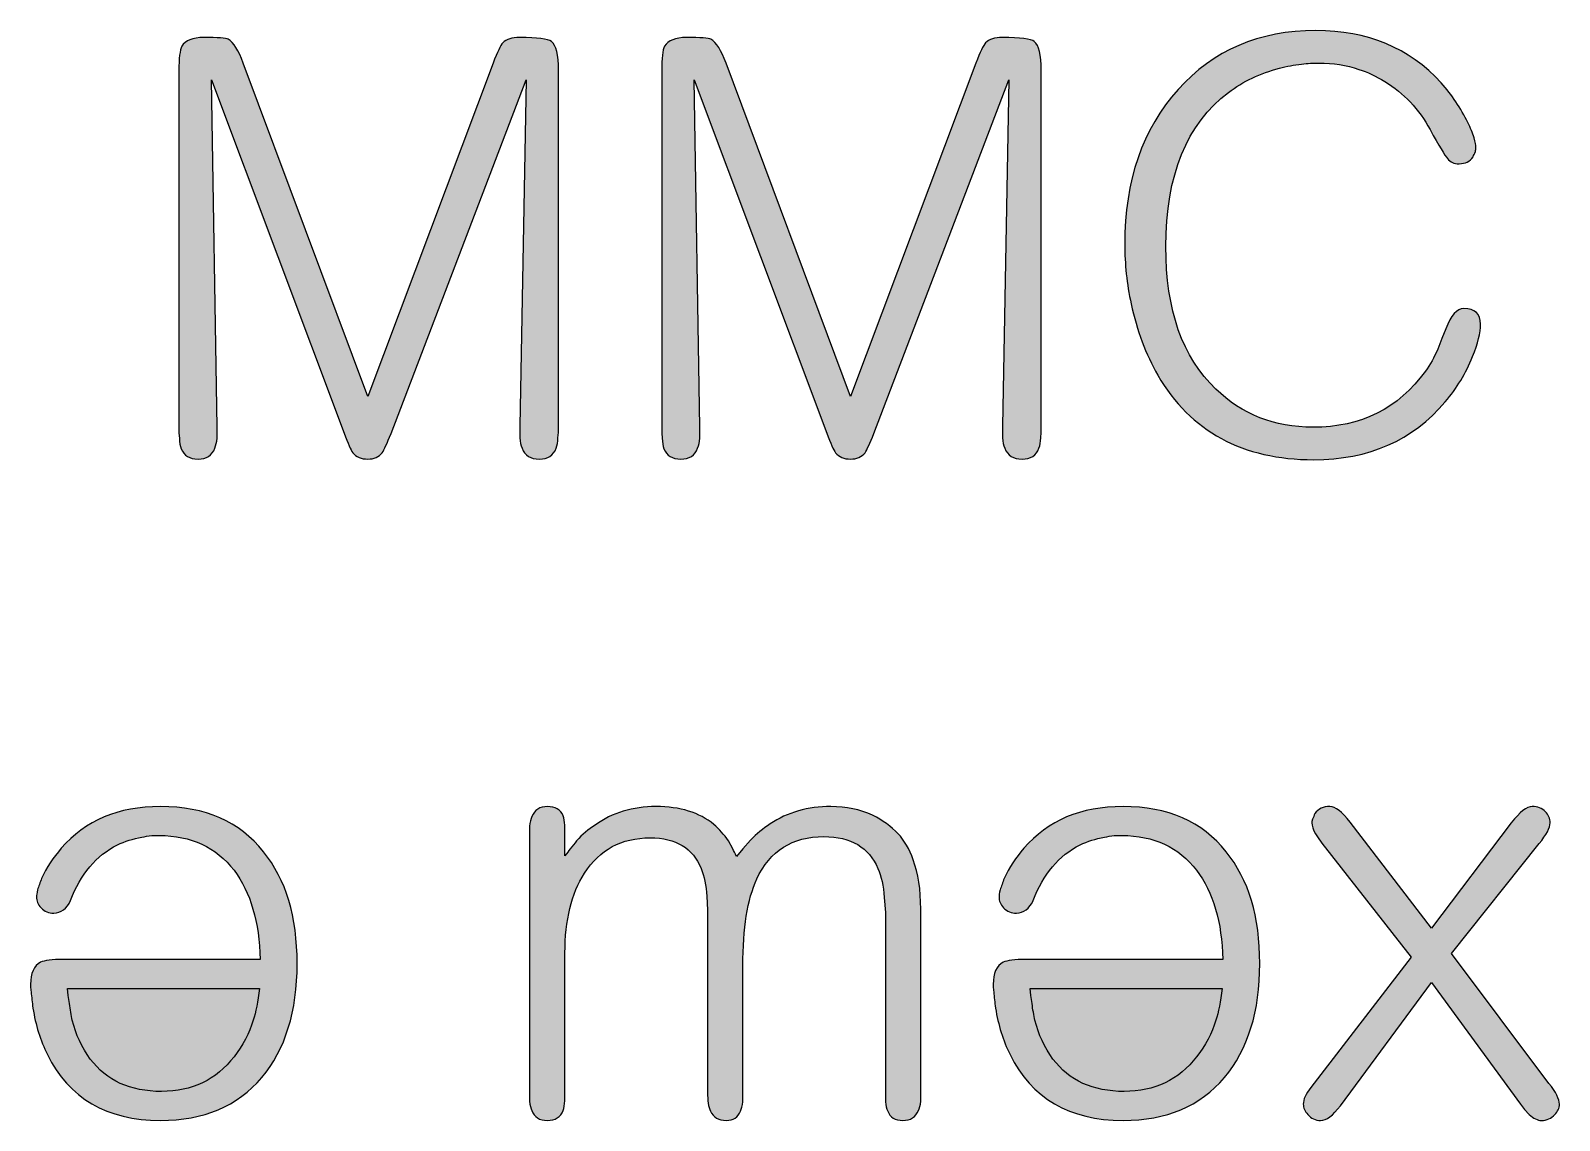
# Model space of a CAD drawing. Header units: centimetres. Extents: x -18.6 to 18.8, y -13 to 11.8.
# Drawn here: x -8.989 to -8.072, y -11.728 to -11.075 of the extents above; entities that cross this region are included whole.
import ezdxf

# ---------------------------------------------------------------- set-up
doc = ezdxf.new("R2010")
doc.units = ezdxf.units.CM
doc.header["$MEASUREMENT"] = 0
doc.layers.add('Layer 1', color=7, linetype='Continuous')

msp = doc.modelspace()

# ---------------------------------------------------------------- hatches: boundary and pattern name
at = {"layer": 'Layer 1', "true_color": 0x373435}
h = msp.add_hatch(color=250, dxfattribs=at)
edge = h.paths.add_edge_path()
edge.add_spline(control_points=[(-8.33276, -11.20274), (-8.33276, -11.16454), (-8.32211, -11.13363), (-8.30079, -11.11001), (-8.27971, -11.0864), (-8.25214, -11.07459), (-8.21808, -11.07459), (-8.18726, -11.07459), (-8.16224, -11.08501), (-8.14301, -11.10585), (-8.13653, -11.11325), (-8.13119, -11.12125), (-8.12702, -11.12981), (-8.1254, -11.13306), (-8.12413, -11.13606), (-8.1232, -11.13883), (-8.1225, -11.14138), (-8.12216, -11.14335), (-8.12216, -11.14474), (-8.12216, -11.14544), (-8.12228, -11.14625), (-8.1225, -11.14717), (-8.12297, -11.14833), (-8.12344, -11.14938), (-8.12389, -11.1503), (-8.12575, -11.15308), (-8.12853, -11.15446), (-8.13224, -11.15446), (-8.13525, -11.15446), (-8.13756, -11.15343), (-8.13919, -11.15135), (-8.1408, -11.14949), (-8.14428, -11.1437), (-8.14962, -11.13398), (-8.15633, -11.1217), (-8.16537, -11.1121), (-8.17672, -11.10515), (-8.18205, -11.10191), (-8.18726, -11.09948), (-8.19236, -11.09786), (-8.19978, -11.09531), (-8.20777, -11.09404), (-8.21634, -11.09404), (-8.21959, -11.09404), (-8.22306, -11.09427), (-8.22677, -11.09473), (-8.23117, -11.0952), (-8.23557, -11.09601), (-8.23997, -11.09717), (-8.25156, -11.10017), (-8.26174, -11.10504), (-8.27056, -11.11175), (-8.29558, -11.13051), (-8.30809, -11.1613), (-8.30809, -11.20413), (-8.30809, -11.24211), (-8.29813, -11.27058), (-8.27821, -11.28956), (-8.26245, -11.30485), (-8.24299, -11.31248), (-8.21982, -11.31248), (-8.19109, -11.31248), (-8.16861, -11.30126), (-8.15239, -11.2788), (-8.14962, -11.2751), (-8.14718, -11.27069), (-8.14509, -11.2656), (-8.14509, -11.2656), (-8.14266, -11.25935), (-8.14266, -11.25935), (-8.14266, -11.25935), (-8.14022, -11.25345), (-8.14022, -11.25345), (-8.13722, -11.24534), (-8.13363, -11.24129), (-8.12945, -11.24129), (-8.12274, -11.24129), (-8.11939, -11.24442), (-8.11939, -11.25067), (-8.11939, -11.25576), (-8.121, -11.26224), (-8.12424, -11.27011), (-8.12818, -11.28008), (-8.13363, -11.2891), (-8.14058, -11.29721), (-8.16004, -11.32036), (-8.18633, -11.33194), (-8.21948, -11.33194), (-8.2621, -11.33194), (-8.29327, -11.31503), (-8.31296, -11.28123), (-8.32014, -11.26873), (-8.32547, -11.25448), (-8.32894, -11.23851), (-8.33149, -11.22648), (-8.33276, -11.21455), (-8.33276, -11.20274)], knot_values=[0, 0, 0, 0, 0.03125, 0.03125, 0.03125, 0.0625, 0.0625, 0.0625, 0.09375, 0.09375, 0.09375, 0.125, 0.125, 0.125, 0.15625, 0.15625, 0.15625, 0.1875, 0.1875, 0.1875, 0.21875, 0.21875, 0.21875, 0.25, 0.25, 0.25, 0.28125, 0.28125, 0.28125, 0.3125, 0.3125, 0.3125, 0.34375, 0.34375, 0.34375, 0.375, 0.375, 0.375, 0.40625, 0.40625, 0.40625, 0.4375, 0.4375, 0.4375, 0.46875, 0.46875, 0.46875, 0.5, 0.5, 0.5, 0.53125, 0.53125, 0.53125, 0.5625, 0.5625, 0.5625, 0.59375, 0.59375, 0.59375, 0.625, 0.625, 0.625, 0.65625, 0.65625, 0.65625, 0.6875, 0.6875, 0.6875, 0.71875, 0.71875, 0.71875, 0.75, 0.75, 0.75, 0.78125, 0.78125, 0.78125, 0.8125, 0.8125, 0.8125, 0.84375, 0.84375, 0.84375, 0.875, 0.875, 0.875, 0.90625, 0.90625, 0.90625, 0.9375, 0.9375, 0.9375, 0.96875, 0.96875, 0.96875, 1, 1, 1, 1], degree=3, periodic=1)
h = msp.add_hatch(color=250, dxfattribs=at)
edge = h.paths.add_edge_path()
edge.add_spline(control_points=[(-8.71158, -11.09404), (-8.70903, -11.08756), (-8.70706, -11.08351), (-8.70568, -11.08188), (-8.7036, -11.0798), (-8.70024, -11.07875), (-8.6956, -11.07875), (-8.68493, -11.07875), (-8.67857, -11.07957), (-8.67648, -11.08119), (-8.6737, -11.08327), (-8.67232, -11.08906), (-8.67232, -11.09856), (-8.67232, -11.09856), (-8.67232, -11.31561), (-8.67232, -11.31561), (-8.67232, -11.31561), (-8.67267, -11.31874), (-8.67267, -11.31874), (-8.67267, -11.32129), (-8.67301, -11.32337), (-8.6737, -11.32499), (-8.67533, -11.32939), (-8.67869, -11.33158), (-8.68378, -11.33158), (-8.68912, -11.33158), (-8.69259, -11.32939), (-8.6942, -11.32499), (-8.69491, -11.32337), (-8.69536, -11.32129), (-8.6956, -11.31874), (-8.6956, -11.31874), (-8.6956, -11.31179), (-8.6956, -11.31179), (-8.6956, -11.31179), (-8.69178, -11.10411), (-8.69178, -11.10411), (-8.69178, -11.10411), (-8.77276, -11.31631), (-8.77276, -11.31631), (-8.77507, -11.3221), (-8.77681, -11.32592), (-8.77797, -11.32777), (-8.78005, -11.33032), (-8.78294, -11.33158), (-8.78665, -11.33158), (-8.79059, -11.33158), (-8.79361, -11.33032), (-8.79569, -11.32777), (-8.79685, -11.32615), (-8.79858, -11.32221), (-8.8009, -11.31596), (-8.8009, -11.31596), (-8.88049, -11.10411), (-8.88049, -11.10411), (-8.88049, -11.10411), (-8.87701, -11.31248), (-8.87701, -11.31248), (-8.87701, -11.31248), (-8.87701, -11.31908), (-8.87701, -11.31908), (-8.87725, -11.3214), (-8.87771, -11.32337), (-8.8784, -11.32499), (-8.88003, -11.32939), (-8.88338, -11.33158), (-8.88848, -11.33158), (-8.89358, -11.33158), (-8.89694, -11.3295), (-8.89856, -11.32534), (-8.89925, -11.32371), (-8.8996, -11.32163), (-8.8996, -11.31908), (-8.8996, -11.31908), (-8.89994, -11.31596), (-8.89994, -11.31596), (-8.89994, -11.31596), (-8.89994, -11.09856), (-8.89994, -11.09856), (-8.89994, -11.09114), (-8.89937, -11.08628), (-8.89821, -11.08396), (-8.89613, -11.08049), (-8.89173, -11.07875), (-8.88501, -11.07875), (-8.87667, -11.07875), (-8.87179, -11.0791), (-8.87041, -11.0798), (-8.86716, -11.08165), (-8.86416, -11.0864), (-8.86137, -11.09404), (-8.86137, -11.09404), (-8.78665, -11.29408), (-8.78665, -11.29408), (-8.78665, -11.29408), (-8.71158, -11.09404), (-8.71158, -11.09404)], knot_values=[0, 0, 0, 0, 0.03125, 0.03125, 0.03125, 0.0625, 0.0625, 0.0625, 0.09375, 0.09375, 0.09375, 0.125, 0.125, 0.125, 0.15625, 0.15625, 0.15625, 0.1875, 0.1875, 0.1875, 0.21875, 0.21875, 0.21875, 0.25, 0.25, 0.25, 0.28125, 0.28125, 0.28125, 0.3125, 0.3125, 0.3125, 0.34375, 0.34375, 0.34375, 0.375, 0.375, 0.375, 0.40625, 0.40625, 0.40625, 0.4375, 0.4375, 0.4375, 0.46875, 0.46875, 0.46875, 0.5, 0.5, 0.5, 0.53125, 0.53125, 0.53125, 0.5625, 0.5625, 0.5625, 0.59375, 0.59375, 0.59375, 0.625, 0.625, 0.625, 0.65625, 0.65625, 0.65625, 0.6875, 0.6875, 0.6875, 0.71875, 0.71875, 0.71875, 0.75, 0.75, 0.75, 0.78125, 0.78125, 0.78125, 0.8125, 0.8125, 0.8125, 0.84375, 0.84375, 0.84375, 0.875, 0.875, 0.875, 0.90625, 0.90625, 0.90625, 0.9375, 0.9375, 0.9375, 0.96875, 0.96875, 0.96875, 1, 1, 1, 1], degree=3, periodic=1)
h = msp.add_hatch(color=250, dxfattribs=at)
edge = h.paths.add_edge_path()
edge.add_spline(control_points=[(-8.42208, -11.09404), (-8.41953, -11.08756), (-8.41756, -11.08351), (-8.41618, -11.08188), (-8.4141, -11.0798), (-8.41074, -11.07875), (-8.40609, -11.07875), (-8.39544, -11.07875), (-8.38906, -11.07957), (-8.38698, -11.08119), (-8.3842, -11.08327), (-8.38282, -11.08906), (-8.38282, -11.09856), (-8.38282, -11.09856), (-8.38282, -11.31561), (-8.38282, -11.31561), (-8.38282, -11.31561), (-8.38316, -11.31874), (-8.38316, -11.31874), (-8.38316, -11.32129), (-8.38351, -11.32337), (-8.3842, -11.32499), (-8.38582, -11.32939), (-8.38919, -11.33158), (-8.39428, -11.33158), (-8.39962, -11.33158), (-8.40309, -11.32939), (-8.4047, -11.32499), (-8.4054, -11.32337), (-8.40586, -11.32129), (-8.40609, -11.31874), (-8.40609, -11.31874), (-8.40609, -11.31179), (-8.40609, -11.31179), (-8.40609, -11.31179), (-8.40228, -11.10411), (-8.40228, -11.10411), (-8.40228, -11.10411), (-8.48326, -11.31631), (-8.48326, -11.31631), (-8.48557, -11.3221), (-8.48731, -11.32592), (-8.48847, -11.32777), (-8.49055, -11.33032), (-8.49344, -11.33158), (-8.49716, -11.33158), (-8.50109, -11.33158), (-8.5041, -11.33032), (-8.50619, -11.32777), (-8.50734, -11.32615), (-8.50908, -11.32221), (-8.51141, -11.31596), (-8.51141, -11.31596), (-8.59098, -11.10411), (-8.59098, -11.10411), (-8.59098, -11.10411), (-8.58751, -11.31248), (-8.58751, -11.31248), (-8.58751, -11.31248), (-8.58751, -11.31908), (-8.58751, -11.31908), (-8.58775, -11.3214), (-8.58821, -11.32337), (-8.5889, -11.32499), (-8.59053, -11.32939), (-8.59388, -11.33158), (-8.59899, -11.33158), (-8.60408, -11.33158), (-8.60744, -11.3295), (-8.60906, -11.32534), (-8.60975, -11.32371), (-8.6101, -11.32163), (-8.6101, -11.31908), (-8.6101, -11.31908), (-8.61044, -11.31596), (-8.61044, -11.31596), (-8.61044, -11.31596), (-8.61044, -11.09856), (-8.61044, -11.09856), (-8.61044, -11.09114), (-8.60986, -11.08628), (-8.60871, -11.08396), (-8.60662, -11.08049), (-8.60223, -11.07875), (-8.5955, -11.07875), (-8.58717, -11.07875), (-8.58229, -11.0791), (-8.58091, -11.0798), (-8.57766, -11.08165), (-8.57465, -11.0864), (-8.57187, -11.09404), (-8.57187, -11.09404), (-8.49716, -11.29408), (-8.49716, -11.29408), (-8.49716, -11.29408), (-8.42208, -11.09404), (-8.42208, -11.09404)], knot_values=[0, 0, 0, 0, 0.03125, 0.03125, 0.03125, 0.0625, 0.0625, 0.0625, 0.09375, 0.09375, 0.09375, 0.125, 0.125, 0.125, 0.15625, 0.15625, 0.15625, 0.1875, 0.1875, 0.1875, 0.21875, 0.21875, 0.21875, 0.25, 0.25, 0.25, 0.28125, 0.28125, 0.28125, 0.3125, 0.3125, 0.3125, 0.34375, 0.34375, 0.34375, 0.375, 0.375, 0.375, 0.40625, 0.40625, 0.40625, 0.4375, 0.4375, 0.4375, 0.46875, 0.46875, 0.46875, 0.5, 0.5, 0.5, 0.53125, 0.53125, 0.53125, 0.5625, 0.5625, 0.5625, 0.59375, 0.59375, 0.59375, 0.625, 0.625, 0.625, 0.65625, 0.65625, 0.65625, 0.6875, 0.6875, 0.6875, 0.71875, 0.71875, 0.71875, 0.75, 0.75, 0.75, 0.78125, 0.78125, 0.78125, 0.8125, 0.8125, 0.8125, 0.84375, 0.84375, 0.84375, 0.875, 0.875, 0.875, 0.90625, 0.90625, 0.90625, 0.9375, 0.9375, 0.9375, 0.96875, 0.96875, 0.96875, 1, 1, 1, 1], degree=3, periodic=1)
h = msp.add_hatch(color=250, dxfattribs=at)
edge = h.paths.add_edge_path()
edge.add_spline(control_points=[(-8.85127, -11.63165), (-8.85174, -11.60919), (-8.85695, -11.59136), (-8.86691, -11.57817), (-8.87757, -11.56428), (-8.89252, -11.55733), (-8.91174, -11.55733), (-8.91174, -11.55733), (-8.91626, -11.55733), (-8.91626, -11.55733), (-8.91835, -11.55756), (-8.92032, -11.55791), (-8.92217, -11.55838), (-8.9275, -11.5593), (-8.93236, -11.5608), (-8.93677, -11.56289), (-8.94951, -11.56936), (-8.95889, -11.58049), (-8.96492, -11.59623), (-8.96723, -11.60132), (-8.9706, -11.60386), (-8.97499, -11.60386), (-8.97801, -11.60386), (-8.98056, -11.60283), (-8.98264, -11.60075), (-8.9845, -11.59866), (-8.98542, -11.59646), (-8.98542, -11.59414), (-8.98542, -11.59322), (-8.98519, -11.59183), (-8.98473, -11.58998), (-8.98403, -11.58789), (-8.98322, -11.58557), (-8.98229, -11.58303), (-8.97929, -11.57654), (-8.97534, -11.57052), (-8.97047, -11.56497), (-8.95611, -11.5483), (-8.93631, -11.53996), (-8.91105, -11.53996), (-8.88417, -11.53996), (-8.86356, -11.54899), (-8.84919, -11.56706), (-8.83575, -11.58372), (-8.82903, -11.60607), (-8.82903, -11.63409), (-8.82903, -11.6628), (-8.8361, -11.68559), (-8.85023, -11.7025), (-8.86483, -11.71964), (-8.8851, -11.7282), (-8.91105, -11.7282), (-8.94326, -11.7282), (-8.96584, -11.715), (-8.97882, -11.68861), (-8.983, -11.68027), (-8.98589, -11.67101), (-8.9875, -11.66082), (-8.98797, -11.65735), (-8.98832, -11.65411), (-8.98855, -11.6511), (-8.98877, -11.64994), (-8.9889, -11.6489), (-8.9889, -11.64798), (-8.9889, -11.64798), (-8.9889, -11.64659), (-8.9889, -11.64659), (-8.9889, -11.63987), (-8.98693, -11.63548), (-8.983, -11.63338), (-8.98068, -11.63223), (-8.97604, -11.63165), (-8.96909, -11.63165), (-8.96909, -11.63165), (-8.85127, -11.63165), (-8.85127, -11.63165)], knot_values=[0, 0, 0, 0, 0.04, 0.04, 0.04, 0.08, 0.08, 0.08, 0.12, 0.12, 0.12, 0.16, 0.16, 0.16, 0.2, 0.2, 0.2, 0.24, 0.24, 0.24, 0.28, 0.28, 0.28, 0.32, 0.32, 0.32, 0.36, 0.36, 0.36, 0.4, 0.4, 0.4, 0.44, 0.44, 0.44, 0.48, 0.48, 0.48, 0.52, 0.52, 0.52, 0.56, 0.56, 0.56, 0.6, 0.6, 0.6, 0.64, 0.64, 0.64, 0.68, 0.68, 0.68, 0.72, 0.72, 0.72, 0.76, 0.76, 0.76, 0.8, 0.8, 0.8, 0.84, 0.84, 0.84, 0.88, 0.88, 0.88, 0.92, 0.92, 0.92, 0.96, 0.96, 0.96, 1, 1, 1, 1], degree=3, periodic=1)
h = msp.add_hatch(color=250, dxfattribs=at)
edge = h.paths.add_edge_path()
edge.add_spline(control_points=[(-8.45508, -11.71674), (-8.45532, -11.71906), (-8.45577, -11.7209), (-8.45647, -11.7223), (-8.45809, -11.72624), (-8.46122, -11.7282), (-8.46585, -11.7282), (-8.47049, -11.7282), (-8.4735, -11.72635), (-8.47489, -11.72264), (-8.47558, -11.72103), (-8.47605, -11.71917), (-8.47628, -11.71709), (-8.47628, -11.71709), (-8.47628, -11.60352), (-8.47628, -11.60352), (-8.47628, -11.60352), (-8.47697, -11.59449), (-8.47697, -11.59449), (-8.47744, -11.58754), (-8.47871, -11.58175), (-8.48079, -11.57712), (-8.48613, -11.56439), (-8.4969, -11.55802), (-8.51312, -11.55802), (-8.53211, -11.55802), (-8.54556, -11.56648), (-8.55343, -11.58338), (-8.559, -11.59565), (-8.56177, -11.61301), (-8.56177, -11.63548), (-8.56177, -11.63548), (-8.56177, -11.71709), (-8.56177, -11.71709), (-8.562, -11.7194), (-8.56247, -11.72125), (-8.56316, -11.72264), (-8.56455, -11.72635), (-8.56744, -11.7282), (-8.57185, -11.7282), (-8.57625, -11.7282), (-8.57938, -11.72635), (-8.58124, -11.72264), (-8.58239, -11.72009), (-8.58297, -11.71627), (-8.58297, -11.71119), (-8.58297, -11.71119), (-8.58297, -11.60214), (-8.58297, -11.60214), (-8.58297, -11.60214), (-8.58332, -11.5938), (-8.58332, -11.5938), (-8.58378, -11.58731), (-8.58494, -11.58175), (-8.5868, -11.57712), (-8.59167, -11.56486), (-8.60186, -11.55872), (-8.61738, -11.55872), (-8.63452, -11.55872), (-8.64761, -11.56578), (-8.65666, -11.57991), (-8.66453, -11.59217), (-8.66846, -11.60815), (-8.66846, -11.62783), (-8.66846, -11.62783), (-8.66846, -11.7164), (-8.66846, -11.7164), (-8.66869, -11.71871), (-8.66904, -11.72067), (-8.66951, -11.7223), (-8.67113, -11.72624), (-8.67426, -11.7282), (-8.67889, -11.7282), (-8.68375, -11.7282), (-8.68689, -11.72624), (-8.68828, -11.7223), (-8.68897, -11.7209), (-8.68944, -11.71906), (-8.68967, -11.71674), (-8.68967, -11.71674), (-8.68967, -11.55178), (-8.68967, -11.55178), (-8.68944, -11.54946), (-8.68897, -11.54749), (-8.68828, -11.54587), (-8.68666, -11.54193), (-8.68352, -11.53996), (-8.67889, -11.53996), (-8.67426, -11.53996), (-8.67113, -11.54181), (-8.66951, -11.54552), (-8.66904, -11.54714), (-8.66869, -11.54899), (-8.66846, -11.55107), (-8.66846, -11.55107), (-8.66846, -11.56949), (-8.66846, -11.56949), (-8.6673, -11.56786), (-8.66627, -11.56648), (-8.66533, -11.56532), (-8.66395, -11.5637), (-8.66267, -11.56207), (-8.66151, -11.56046), (-8.65804, -11.55675), (-8.65433, -11.55362), (-8.65039, -11.55107), (-8.63996, -11.54367), (-8.62781, -11.53996), (-8.61391, -11.53996), (-8.59931, -11.53996), (-8.58772, -11.54355), (-8.57914, -11.55073), (-8.5759, -11.55351), (-8.57301, -11.55675), (-8.57046, -11.56046), (-8.57046, -11.56046), (-8.56768, -11.56532), (-8.56768, -11.56532), (-8.56721, -11.56648), (-8.56652, -11.56798), (-8.5656, -11.56983), (-8.5656, -11.56983), (-8.56177, -11.56532), (-8.56177, -11.56532), (-8.56177, -11.56532), (-8.55726, -11.56011), (-8.55726, -11.56011), (-8.55354, -11.55641), (-8.54961, -11.55317), (-8.54544, -11.55038), (-8.53501, -11.54344), (-8.52284, -11.53996), (-8.50894, -11.53996), (-8.49991, -11.53996), (-8.49156, -11.5417), (-8.48393, -11.54517), (-8.47789, -11.54818), (-8.47281, -11.55189), (-8.46863, -11.55628), (-8.46493, -11.56022), (-8.46191, -11.56543), (-8.45959, -11.57191), (-8.45659, -11.58002), (-8.45508, -11.58986), (-8.45508, -11.60144), (-8.45508, -11.60144), (-8.45508, -11.71674), (-8.45508, -11.71674)], knot_values=[0, 0, 0, 0, 0.020408, 0.020408, 0.020408, 0.040816, 0.040816, 0.040816, 0.061224, 0.061224, 0.061224, 0.081633, 0.081633, 0.081633, 0.102041, 0.102041, 0.102041, 0.122449, 0.122449, 0.122449, 0.142857, 0.142857, 0.142857, 0.163265, 0.163265, 0.163265, 0.183673, 0.183673, 0.183673, 0.204082, 0.204082, 0.204082, 0.22449, 0.22449, 0.22449, 0.244898, 0.244898, 0.244898, 0.265306, 0.265306, 0.265306, 0.285714, 0.285714, 0.285714, 0.306122, 0.306122, 0.306122, 0.326531, 0.326531, 0.326531, 0.346939, 0.346939, 0.346939, 0.367347, 0.367347, 0.367347, 0.387755, 0.387755, 0.387755, 0.408163, 0.408163, 0.408163, 0.428571, 0.428571, 0.428571, 0.44898, 0.44898, 0.44898, 0.469388, 0.469388, 0.469388, 0.489796, 0.489796, 0.489796, 0.510204, 0.510204, 0.510204, 0.530612, 0.530612, 0.530612, 0.55102, 0.55102, 0.55102, 0.571429, 0.571429, 0.571429, 0.591837, 0.591837, 0.591837, 0.612245, 0.612245, 0.612245, 0.632653, 0.632653, 0.632653, 0.653061, 0.653061, 0.653061, 0.673469, 0.673469, 0.673469, 0.693878, 0.693878, 0.693878, 0.714286, 0.714286, 0.714286, 0.734694, 0.734694, 0.734694, 0.755102, 0.755102, 0.755102, 0.77551, 0.77551, 0.77551, 0.795918, 0.795918, 0.795918, 0.816327, 0.816327, 0.816327, 0.836735, 0.836735, 0.836735, 0.857143, 0.857143, 0.857143, 0.877551, 0.877551, 0.877551, 0.897959, 0.897959, 0.897959, 0.918367, 0.918367, 0.918367, 0.938776, 0.938776, 0.938776, 0.959184, 0.959184, 0.959184, 0.979592, 0.979592, 0.979592, 1, 1, 1, 1], degree=3, periodic=1)
h = msp.add_hatch(color=250, dxfattribs=at)
edge = h.paths.add_edge_path()
edge.add_spline(control_points=[(-8.274, -11.63165), (-8.27447, -11.60919), (-8.27969, -11.59136), (-8.28964, -11.57817), (-8.30031, -11.56428), (-8.31525, -11.55733), (-8.33448, -11.55733), (-8.33448, -11.55733), (-8.33901, -11.55733), (-8.33901, -11.55733), (-8.34109, -11.55756), (-8.34305, -11.55791), (-8.34491, -11.55838), (-8.35023, -11.5593), (-8.3551, -11.5608), (-8.3595, -11.56289), (-8.37225, -11.56936), (-8.38163, -11.58049), (-8.38765, -11.59623), (-8.38997, -11.60132), (-8.39333, -11.60386), (-8.39774, -11.60386), (-8.40074, -11.60386), (-8.40329, -11.60283), (-8.40537, -11.60075), (-8.40723, -11.59866), (-8.40816, -11.59646), (-8.40816, -11.59414), (-8.40816, -11.59322), (-8.40792, -11.59183), (-8.40747, -11.58998), (-8.40676, -11.58789), (-8.40595, -11.58557), (-8.40503, -11.58303), (-8.40202, -11.57654), (-8.39808, -11.57052), (-8.39321, -11.56497), (-8.37885, -11.5483), (-8.35904, -11.53996), (-8.33379, -11.53996), (-8.30692, -11.53996), (-8.28629, -11.54899), (-8.27192, -11.56706), (-8.25848, -11.58372), (-8.25177, -11.60607), (-8.25177, -11.63409), (-8.25177, -11.6628), (-8.25883, -11.68559), (-8.27297, -11.7025), (-8.28756, -11.71964), (-8.30784, -11.7282), (-8.33379, -11.7282), (-8.366, -11.7282), (-8.38858, -11.715), (-8.40156, -11.68861), (-8.40573, -11.68027), (-8.40863, -11.67101), (-8.41025, -11.66082), (-8.41072, -11.65735), (-8.41106, -11.65411), (-8.41129, -11.6511), (-8.41152, -11.64994), (-8.41164, -11.6489), (-8.41164, -11.64798), (-8.41164, -11.64798), (-8.41164, -11.64659), (-8.41164, -11.64659), (-8.41164, -11.63987), (-8.40967, -11.63548), (-8.40573, -11.63338), (-8.40341, -11.63223), (-8.39878, -11.63165), (-8.39183, -11.63165), (-8.39183, -11.63165), (-8.274, -11.63165), (-8.274, -11.63165)], knot_values=[0, 0, 0, 0, 0.04, 0.04, 0.04, 0.08, 0.08, 0.08, 0.12, 0.12, 0.12, 0.16, 0.16, 0.16, 0.2, 0.2, 0.2, 0.24, 0.24, 0.24, 0.28, 0.28, 0.28, 0.32, 0.32, 0.32, 0.36, 0.36, 0.36, 0.4, 0.4, 0.4, 0.44, 0.44, 0.44, 0.48, 0.48, 0.48, 0.52, 0.52, 0.52, 0.56, 0.56, 0.56, 0.6, 0.6, 0.6, 0.64, 0.64, 0.64, 0.68, 0.68, 0.68, 0.72, 0.72, 0.72, 0.76, 0.76, 0.76, 0.8, 0.8, 0.8, 0.84, 0.84, 0.84, 0.88, 0.88, 0.88, 0.92, 0.92, 0.92, 0.96, 0.96, 0.96, 1, 1, 1, 1], degree=3, periodic=1)
h = msp.add_hatch(color=250, dxfattribs=at)
edge = h.paths.add_edge_path()
edge.add_spline(control_points=[(-8.21458, -11.56185), (-8.21458, -11.56185), (-8.21527, -11.5608), (-8.21527, -11.5608), (-8.21527, -11.5608), (-8.21632, -11.55941), (-8.21632, -11.55941), (-8.21632, -11.55941), (-8.2184, -11.55628), (-8.2184, -11.55628), (-8.2198, -11.55375), (-8.22049, -11.55154), (-8.22049, -11.54969), (-8.22049, -11.54969), (-8.22049, -11.54899), (-8.22049, -11.54899), (-8.22049, -11.54899), (-8.22015, -11.5476), (-8.22015, -11.5476), (-8.21968, -11.54644), (-8.21921, -11.54529), (-8.21875, -11.54413), (-8.21666, -11.54136), (-8.21366, -11.53996), (-8.20972, -11.53996), (-8.20648, -11.53996), (-8.20242, -11.54309), (-8.19755, -11.54934), (-8.19755, -11.54934), (-8.1489, -11.6129), (-8.1489, -11.6129), (-8.1489, -11.6129), (-8.10093, -11.54969), (-8.10093, -11.54969), (-8.09585, -11.5432), (-8.09167, -11.53996), (-8.08843, -11.53996), (-8.08518, -11.53996), (-8.08252, -11.54101), (-8.08043, -11.54309), (-8.07858, -11.54494), (-8.07766, -11.54714), (-8.07766, -11.54969), (-8.07766, -11.5527), (-8.07985, -11.55686), (-8.08426, -11.5622), (-8.08426, -11.5622), (-8.13674, -11.62818), (-8.13674, -11.62818), (-8.13674, -11.62818), (-8.07835, -11.70598), (-8.07835, -11.70598), (-8.07418, -11.7113), (-8.07209, -11.71546), (-8.07209, -11.71848), (-8.07209, -11.72079), (-8.07302, -11.72287), (-8.07487, -11.72472), (-8.07697, -11.72704), (-8.07963, -11.7282), (-8.08287, -11.7282), (-8.08518, -11.7282), (-8.08761, -11.72704), (-8.09017, -11.72472), (-8.09017, -11.72472), (-8.09295, -11.72161), (-8.09295, -11.72161), (-8.09295, -11.72161), (-8.09538, -11.71848), (-8.09538, -11.71848), (-8.09538, -11.71848), (-8.1489, -11.64554), (-8.1489, -11.64554), (-8.1489, -11.64554), (-8.20346, -11.71951), (-8.20346, -11.71951), (-8.20787, -11.7253), (-8.2118, -11.7282), (-8.21527, -11.7282), (-8.21851, -11.7282), (-8.22107, -11.72704), (-8.22293, -11.72472), (-8.22478, -11.72264), (-8.2257, -11.72056), (-8.2257, -11.71848), (-8.2257, -11.71569), (-8.2242, -11.71234), (-8.22119, -11.7084), (-8.22119, -11.7084), (-8.16106, -11.63027), (-8.16106, -11.63027), (-8.16106, -11.63027), (-8.21458, -11.56185), (-8.21458, -11.56185)], knot_values=[0, 0, 0, 0, 0.032258, 0.032258, 0.032258, 0.064516, 0.064516, 0.064516, 0.096774, 0.096774, 0.096774, 0.129032, 0.129032, 0.129032, 0.16129, 0.16129, 0.16129, 0.193548, 0.193548, 0.193548, 0.225806, 0.225806, 0.225806, 0.258065, 0.258065, 0.258065, 0.290323, 0.290323, 0.290323, 0.322581, 0.322581, 0.322581, 0.354839, 0.354839, 0.354839, 0.387097, 0.387097, 0.387097, 0.419355, 0.419355, 0.419355, 0.451613, 0.451613, 0.451613, 0.483871, 0.483871, 0.483871, 0.516129, 0.516129, 0.516129, 0.548387, 0.548387, 0.548387, 0.580645, 0.580645, 0.580645, 0.612903, 0.612903, 0.612903, 0.645161, 0.645161, 0.645161, 0.677419, 0.677419, 0.677419, 0.709677, 0.709677, 0.709677, 0.741935, 0.741935, 0.741935, 0.774194, 0.774194, 0.774194, 0.806452, 0.806452, 0.806452, 0.83871, 0.83871, 0.83871, 0.870968, 0.870968, 0.870968, 0.903226, 0.903226, 0.903226, 0.935484, 0.935484, 0.935484, 0.967742, 0.967742, 0.967742, 1, 1, 1, 1], degree=3, periodic=1)
h = msp.add_hatch(color=250, dxfattribs=at)
edge = h.paths.add_edge_path()
edge.add_spline(control_points=[(-8.96666, -11.64901), (-8.96666, -11.64901), (-8.96631, -11.65319), (-8.96631, -11.65319), (-8.96631, -11.65319), (-8.96562, -11.65804), (-8.96562, -11.65804), (-8.96515, -11.66175), (-8.96457, -11.66511), (-8.96388, -11.66812), (-8.96178, -11.67669), (-8.9582, -11.68444), (-8.9531, -11.69138), (-8.94337, -11.70435), (-8.92912, -11.71083), (-8.91035, -11.71083), (-8.89205, -11.71083), (-8.87757, -11.70389), (-8.86691, -11.69), (-8.86159, -11.68328), (-8.85776, -11.67599), (-8.85544, -11.66812), (-8.85382, -11.66325), (-8.85255, -11.65688), (-8.85162, -11.64901), (-8.85162, -11.64901), (-8.96666, -11.64901), (-8.96666, -11.64901)], knot_values=[0, 0, 0, 0, 0.111111, 0.111111, 0.111111, 0.222222, 0.222222, 0.222222, 0.333333, 0.333333, 0.333333, 0.444444, 0.444444, 0.444444, 0.555556, 0.555556, 0.555556, 0.666667, 0.666667, 0.666667, 0.777778, 0.777778, 0.777778, 0.888889, 0.888889, 0.888889, 1, 1, 1, 1], degree=3, periodic=1)
h = msp.add_hatch(color=250, dxfattribs=at)
edge = h.paths.add_edge_path()
edge.add_spline(control_points=[(-8.38939, -11.64901), (-8.38939, -11.64901), (-8.38904, -11.65319), (-8.38904, -11.65319), (-8.38904, -11.65319), (-8.38835, -11.65804), (-8.38835, -11.65804), (-8.38789, -11.66175), (-8.38731, -11.66511), (-8.38662, -11.66812), (-8.38452, -11.67669), (-8.38094, -11.68444), (-8.37583, -11.69138), (-8.36611, -11.70435), (-8.35186, -11.71083), (-8.33309, -11.71083), (-8.31479, -11.71083), (-8.30031, -11.70389), (-8.28964, -11.69), (-8.28432, -11.68328), (-8.2805, -11.67599), (-8.27819, -11.66812), (-8.27655, -11.66325), (-8.27528, -11.65688), (-8.27436, -11.64901), (-8.27436, -11.64901), (-8.38939, -11.64901), (-8.38939, -11.64901)], knot_values=[0, 0, 0, 0, 0.111111, 0.111111, 0.111111, 0.222222, 0.222222, 0.222222, 0.333333, 0.333333, 0.333333, 0.444444, 0.444444, 0.444444, 0.555556, 0.555556, 0.555556, 0.666667, 0.666667, 0.666667, 0.777778, 0.777778, 0.777778, 0.888889, 0.888889, 0.888889, 1, 1, 1, 1], degree=3, periodic=1)

# ---------------------------------------------------------------- linework, layer by layer
at = {"layer": 'Layer 1', "color": 250}
for points, knots in [([(-8.33276, -11.20274), (-8.33276, -11.16454), (-8.32211, -11.13363), (-8.30079, -11.11001), (-8.27971, -11.0864), (-8.25214, -11.07459), (-8.21808, -11.07459), (-8.18726, -11.07459), (-8.16224, -11.08501), (-8.14301, -11.10585), (-8.13653, -11.11325), (-8.13119, -11.12125), (-8.12702, -11.12981), (-8.1254, -11.13306), (-8.12413, -11.13606), (-8.1232, -11.13883), (-8.1225, -11.14138), (-8.12216, -11.14335), (-8.12216, -11.14474), (-8.12216, -11.14544), (-8.12228, -11.14625), (-8.1225, -11.14717), (-8.12297, -11.14833), (-8.12344, -11.14938), (-8.12389, -11.1503), (-8.12575, -11.15308), (-8.12853, -11.15446), (-8.13224, -11.15446), (-8.13525, -11.15446), (-8.13756, -11.15343), (-8.13919, -11.15135), (-8.1408, -11.14949), (-8.14428, -11.1437), (-8.14962, -11.13398), (-8.15633, -11.1217), (-8.16537, -11.1121), (-8.17672, -11.10515), (-8.18205, -11.10191), (-8.18726, -11.09948), (-8.19236, -11.09786), (-8.19978, -11.09531), (-8.20777, -11.09404), (-8.21634, -11.09404), (-8.21959, -11.09404), (-8.22306, -11.09427), (-8.22677, -11.09473), (-8.23117, -11.0952), (-8.23557, -11.09601), (-8.23997, -11.09717), (-8.25156, -11.10017), (-8.26174, -11.10504), (-8.27056, -11.11175), (-8.29558, -11.13051), (-8.30809, -11.1613), (-8.30809, -11.20413), (-8.30809, -11.24211), (-8.29813, -11.27058), (-8.27821, -11.28956), (-8.26245, -11.30485), (-8.24299, -11.31248), (-8.21982, -11.31248), (-8.19109, -11.31248), (-8.16861, -11.30126), (-8.15239, -11.2788), (-8.14962, -11.2751), (-8.14718, -11.27069), (-8.14509, -11.2656), (-8.14509, -11.2656), (-8.14266, -11.25935), (-8.14266, -11.25935), (-8.14266, -11.25935), (-8.14022, -11.25345), (-8.14022, -11.25345), (-8.13722, -11.24534), (-8.13363, -11.24129), (-8.12945, -11.24129), (-8.12274, -11.24129), (-8.11939, -11.24442), (-8.11939, -11.25067), (-8.11939, -11.25576), (-8.121, -11.26224), (-8.12424, -11.27011), (-8.12818, -11.28008), (-8.13363, -11.2891), (-8.14058, -11.29721), (-8.16004, -11.32036), (-8.18633, -11.33194), (-8.21948, -11.33194), (-8.2621, -11.33194), (-8.29327, -11.31503), (-8.31296, -11.28123), (-8.32014, -11.26873), (-8.32547, -11.25448), (-8.32894, -11.23851), (-8.33149, -11.22648), (-8.33276, -11.21455), (-8.33276, -11.20274)], [0, 0, 0, 0, 0.03125, 0.03125, 0.03125, 0.0625, 0.0625, 0.0625, 0.09375, 0.09375, 0.09375, 0.125, 0.125, 0.125, 0.15625, 0.15625, 0.15625, 0.1875, 0.1875, 0.1875, 0.21875, 0.21875, 0.21875, 0.25, 0.25, 0.25, 0.28125, 0.28125, 0.28125, 0.3125, 0.3125, 0.3125, 0.34375, 0.34375, 0.34375, 0.375, 0.375, 0.375, 0.40625, 0.40625, 0.40625, 0.4375, 0.4375, 0.4375, 0.46875, 0.46875, 0.46875, 0.5, 0.5, 0.5, 0.53125, 0.53125, 0.53125, 0.5625, 0.5625, 0.5625, 0.59375, 0.59375, 0.59375, 0.625, 0.625, 0.625, 0.65625, 0.65625, 0.65625, 0.6875, 0.6875, 0.6875, 0.71875, 0.71875, 0.71875, 0.75, 0.75, 0.75, 0.78125, 0.78125, 0.78125, 0.8125, 0.8125, 0.8125, 0.84375, 0.84375, 0.84375, 0.875, 0.875, 0.875, 0.90625, 0.90625, 0.90625, 0.9375, 0.9375, 0.9375, 0.96875, 0.96875, 0.96875, 1, 1, 1, 1]), ([(-8.71158, -11.09404), (-8.70903, -11.08756), (-8.70706, -11.08351), (-8.70568, -11.08188), (-8.7036, -11.0798), (-8.70024, -11.07875), (-8.6956, -11.07875), (-8.68493, -11.07875), (-8.67857, -11.07957), (-8.67648, -11.08119), (-8.6737, -11.08327), (-8.67232, -11.08906), (-8.67232, -11.09856), (-8.67232, -11.09856), (-8.67232, -11.31561), (-8.67232, -11.31561), (-8.67232, -11.31561), (-8.67267, -11.31874), (-8.67267, -11.31874), (-8.67267, -11.32129), (-8.67301, -11.32337), (-8.6737, -11.32499), (-8.67533, -11.32939), (-8.67869, -11.33158), (-8.68378, -11.33158), (-8.68912, -11.33158), (-8.69259, -11.32939), (-8.6942, -11.32499), (-8.69491, -11.32337), (-8.69536, -11.32129), (-8.6956, -11.31874), (-8.6956, -11.31874), (-8.6956, -11.31179), (-8.6956, -11.31179), (-8.6956, -11.31179), (-8.69178, -11.10411), (-8.69178, -11.10411), (-8.69178, -11.10411), (-8.77276, -11.31631), (-8.77276, -11.31631), (-8.77507, -11.3221), (-8.77681, -11.32592), (-8.77797, -11.32777), (-8.78005, -11.33032), (-8.78294, -11.33158), (-8.78665, -11.33158), (-8.79059, -11.33158), (-8.79361, -11.33032), (-8.79569, -11.32777), (-8.79685, -11.32615), (-8.79858, -11.32221), (-8.8009, -11.31596), (-8.8009, -11.31596), (-8.88049, -11.10411), (-8.88049, -11.10411), (-8.88049, -11.10411), (-8.87701, -11.31248), (-8.87701, -11.31248), (-8.87701, -11.31248), (-8.87701, -11.31908), (-8.87701, -11.31908), (-8.87725, -11.3214), (-8.87771, -11.32337), (-8.8784, -11.32499), (-8.88003, -11.32939), (-8.88338, -11.33158), (-8.88848, -11.33158), (-8.89358, -11.33158), (-8.89694, -11.3295), (-8.89856, -11.32534), (-8.89925, -11.32371), (-8.8996, -11.32163), (-8.8996, -11.31908), (-8.8996, -11.31908), (-8.89994, -11.31596), (-8.89994, -11.31596), (-8.89994, -11.31596), (-8.89994, -11.09856), (-8.89994, -11.09856), (-8.89994, -11.09114), (-8.89937, -11.08628), (-8.89821, -11.08396), (-8.89613, -11.08049), (-8.89173, -11.07875), (-8.88501, -11.07875), (-8.87667, -11.07875), (-8.87179, -11.0791), (-8.87041, -11.0798), (-8.86716, -11.08165), (-8.86416, -11.0864), (-8.86137, -11.09404), (-8.86137, -11.09404), (-8.78665, -11.29408), (-8.78665, -11.29408), (-8.78665, -11.29408), (-8.71158, -11.09404), (-8.71158, -11.09404)], [0, 0, 0, 0, 0.03125, 0.03125, 0.03125, 0.0625, 0.0625, 0.0625, 0.09375, 0.09375, 0.09375, 0.125, 0.125, 0.125, 0.15625, 0.15625, 0.15625, 0.1875, 0.1875, 0.1875, 0.21875, 0.21875, 0.21875, 0.25, 0.25, 0.25, 0.28125, 0.28125, 0.28125, 0.3125, 0.3125, 0.3125, 0.34375, 0.34375, 0.34375, 0.375, 0.375, 0.375, 0.40625, 0.40625, 0.40625, 0.4375, 0.4375, 0.4375, 0.46875, 0.46875, 0.46875, 0.5, 0.5, 0.5, 0.53125, 0.53125, 0.53125, 0.5625, 0.5625, 0.5625, 0.59375, 0.59375, 0.59375, 0.625, 0.625, 0.625, 0.65625, 0.65625, 0.65625, 0.6875, 0.6875, 0.6875, 0.71875, 0.71875, 0.71875, 0.75, 0.75, 0.75, 0.78125, 0.78125, 0.78125, 0.8125, 0.8125, 0.8125, 0.84375, 0.84375, 0.84375, 0.875, 0.875, 0.875, 0.90625, 0.90625, 0.90625, 0.9375, 0.9375, 0.9375, 0.96875, 0.96875, 0.96875, 1, 1, 1, 1]), ([(-8.42208, -11.09404), (-8.41953, -11.08756), (-8.41756, -11.08351), (-8.41618, -11.08188), (-8.4141, -11.0798), (-8.41074, -11.07875), (-8.40609, -11.07875), (-8.39544, -11.07875), (-8.38906, -11.07957), (-8.38698, -11.08119), (-8.3842, -11.08327), (-8.38282, -11.08906), (-8.38282, -11.09856), (-8.38282, -11.09856), (-8.38282, -11.31561), (-8.38282, -11.31561), (-8.38282, -11.31561), (-8.38316, -11.31874), (-8.38316, -11.31874), (-8.38316, -11.32129), (-8.38351, -11.32337), (-8.3842, -11.32499), (-8.38582, -11.32939), (-8.38919, -11.33158), (-8.39428, -11.33158), (-8.39962, -11.33158), (-8.40309, -11.32939), (-8.4047, -11.32499), (-8.4054, -11.32337), (-8.40586, -11.32129), (-8.40609, -11.31874), (-8.40609, -11.31874), (-8.40609, -11.31179), (-8.40609, -11.31179), (-8.40609, -11.31179), (-8.40228, -11.10411), (-8.40228, -11.10411), (-8.40228, -11.10411), (-8.48326, -11.31631), (-8.48326, -11.31631), (-8.48557, -11.3221), (-8.48731, -11.32592), (-8.48847, -11.32777), (-8.49055, -11.33032), (-8.49344, -11.33158), (-8.49716, -11.33158), (-8.50109, -11.33158), (-8.5041, -11.33032), (-8.50619, -11.32777), (-8.50734, -11.32615), (-8.50908, -11.32221), (-8.51141, -11.31596), (-8.51141, -11.31596), (-8.59098, -11.10411), (-8.59098, -11.10411), (-8.59098, -11.10411), (-8.58751, -11.31248), (-8.58751, -11.31248), (-8.58751, -11.31248), (-8.58751, -11.31908), (-8.58751, -11.31908), (-8.58775, -11.3214), (-8.58821, -11.32337), (-8.5889, -11.32499), (-8.59053, -11.32939), (-8.59388, -11.33158), (-8.59899, -11.33158), (-8.60408, -11.33158), (-8.60744, -11.3295), (-8.60906, -11.32534), (-8.60975, -11.32371), (-8.6101, -11.32163), (-8.6101, -11.31908), (-8.6101, -11.31908), (-8.61044, -11.31596), (-8.61044, -11.31596), (-8.61044, -11.31596), (-8.61044, -11.09856), (-8.61044, -11.09856), (-8.61044, -11.09114), (-8.60986, -11.08628), (-8.60871, -11.08396), (-8.60662, -11.08049), (-8.60223, -11.07875), (-8.5955, -11.07875), (-8.58717, -11.07875), (-8.58229, -11.0791), (-8.58091, -11.0798), (-8.57766, -11.08165), (-8.57465, -11.0864), (-8.57187, -11.09404), (-8.57187, -11.09404), (-8.49716, -11.29408), (-8.49716, -11.29408), (-8.49716, -11.29408), (-8.42208, -11.09404), (-8.42208, -11.09404)], [0, 0, 0, 0, 0.03125, 0.03125, 0.03125, 0.0625, 0.0625, 0.0625, 0.09375, 0.09375, 0.09375, 0.125, 0.125, 0.125, 0.15625, 0.15625, 0.15625, 0.1875, 0.1875, 0.1875, 0.21875, 0.21875, 0.21875, 0.25, 0.25, 0.25, 0.28125, 0.28125, 0.28125, 0.3125, 0.3125, 0.3125, 0.34375, 0.34375, 0.34375, 0.375, 0.375, 0.375, 0.40625, 0.40625, 0.40625, 0.4375, 0.4375, 0.4375, 0.46875, 0.46875, 0.46875, 0.5, 0.5, 0.5, 0.53125, 0.53125, 0.53125, 0.5625, 0.5625, 0.5625, 0.59375, 0.59375, 0.59375, 0.625, 0.625, 0.625, 0.65625, 0.65625, 0.65625, 0.6875, 0.6875, 0.6875, 0.71875, 0.71875, 0.71875, 0.75, 0.75, 0.75, 0.78125, 0.78125, 0.78125, 0.8125, 0.8125, 0.8125, 0.84375, 0.84375, 0.84375, 0.875, 0.875, 0.875, 0.90625, 0.90625, 0.90625, 0.9375, 0.9375, 0.9375, 0.96875, 0.96875, 0.96875, 1, 1, 1, 1]), ([(-8.85127, -11.63165), (-8.85174, -11.60919), (-8.85695, -11.59136), (-8.86691, -11.57817), (-8.87757, -11.56428), (-8.89252, -11.55733), (-8.91174, -11.55733), (-8.91174, -11.55733), (-8.91626, -11.55733), (-8.91626, -11.55733), (-8.91835, -11.55756), (-8.92032, -11.55791), (-8.92217, -11.55838), (-8.9275, -11.5593), (-8.93236, -11.5608), (-8.93677, -11.56289), (-8.94951, -11.56936), (-8.95889, -11.58049), (-8.96492, -11.59623), (-8.96723, -11.60132), (-8.9706, -11.60386), (-8.97499, -11.60386), (-8.97801, -11.60386), (-8.98056, -11.60283), (-8.98264, -11.60075), (-8.9845, -11.59866), (-8.98542, -11.59646), (-8.98542, -11.59414), (-8.98542, -11.59322), (-8.98519, -11.59183), (-8.98473, -11.58998), (-8.98403, -11.58789), (-8.98322, -11.58557), (-8.98229, -11.58303), (-8.97929, -11.57654), (-8.97534, -11.57052), (-8.97047, -11.56497), (-8.95611, -11.5483), (-8.93631, -11.53996), (-8.91105, -11.53996), (-8.88417, -11.53996), (-8.86356, -11.54899), (-8.84919, -11.56706), (-8.83575, -11.58372), (-8.82903, -11.60607), (-8.82903, -11.63409), (-8.82903, -11.6628), (-8.8361, -11.68559), (-8.85023, -11.7025), (-8.86483, -11.71964), (-8.8851, -11.7282), (-8.91105, -11.7282), (-8.94326, -11.7282), (-8.96584, -11.715), (-8.97882, -11.68861), (-8.983, -11.68027), (-8.98589, -11.67101), (-8.9875, -11.66082), (-8.98797, -11.65735), (-8.98832, -11.65411), (-8.98855, -11.6511), (-8.98877, -11.64994), (-8.9889, -11.6489), (-8.9889, -11.64798), (-8.9889, -11.64798), (-8.9889, -11.64659), (-8.9889, -11.64659), (-8.9889, -11.63987), (-8.98693, -11.63548), (-8.983, -11.63338), (-8.98068, -11.63223), (-8.97604, -11.63165), (-8.96909, -11.63165), (-8.96909, -11.63165), (-8.85127, -11.63165), (-8.85127, -11.63165)], [0, 0, 0, 0, 0.04, 0.04, 0.04, 0.08, 0.08, 0.08, 0.12, 0.12, 0.12, 0.16, 0.16, 0.16, 0.2, 0.2, 0.2, 0.24, 0.24, 0.24, 0.28, 0.28, 0.28, 0.32, 0.32, 0.32, 0.36, 0.36, 0.36, 0.4, 0.4, 0.4, 0.44, 0.44, 0.44, 0.48, 0.48, 0.48, 0.52, 0.52, 0.52, 0.56, 0.56, 0.56, 0.6, 0.6, 0.6, 0.64, 0.64, 0.64, 0.68, 0.68, 0.68, 0.72, 0.72, 0.72, 0.76, 0.76, 0.76, 0.8, 0.8, 0.8, 0.84, 0.84, 0.84, 0.88, 0.88, 0.88, 0.92, 0.92, 0.92, 0.96, 0.96, 0.96, 1, 1, 1, 1]), ([(-8.45508, -11.71674), (-8.45532, -11.71906), (-8.45577, -11.7209), (-8.45647, -11.7223), (-8.45809, -11.72624), (-8.46122, -11.7282), (-8.46585, -11.7282), (-8.47049, -11.7282), (-8.4735, -11.72635), (-8.47489, -11.72264), (-8.47558, -11.72103), (-8.47605, -11.71917), (-8.47628, -11.71709), (-8.47628, -11.71709), (-8.47628, -11.60352), (-8.47628, -11.60352), (-8.47628, -11.60352), (-8.47697, -11.59449), (-8.47697, -11.59449), (-8.47744, -11.58754), (-8.47871, -11.58175), (-8.48079, -11.57712), (-8.48613, -11.56439), (-8.4969, -11.55802), (-8.51312, -11.55802), (-8.53211, -11.55802), (-8.54556, -11.56648), (-8.55343, -11.58338), (-8.559, -11.59565), (-8.56177, -11.61301), (-8.56177, -11.63548), (-8.56177, -11.63548), (-8.56177, -11.71709), (-8.56177, -11.71709), (-8.562, -11.7194), (-8.56247, -11.72125), (-8.56316, -11.72264), (-8.56455, -11.72635), (-8.56744, -11.7282), (-8.57185, -11.7282), (-8.57625, -11.7282), (-8.57938, -11.72635), (-8.58124, -11.72264), (-8.58239, -11.72009), (-8.58297, -11.71627), (-8.58297, -11.71119), (-8.58297, -11.71119), (-8.58297, -11.60214), (-8.58297, -11.60214), (-8.58297, -11.60214), (-8.58332, -11.5938), (-8.58332, -11.5938), (-8.58378, -11.58731), (-8.58494, -11.58175), (-8.5868, -11.57712), (-8.59167, -11.56486), (-8.60186, -11.55872), (-8.61738, -11.55872), (-8.63452, -11.55872), (-8.64761, -11.56578), (-8.65666, -11.57991), (-8.66453, -11.59217), (-8.66846, -11.60815), (-8.66846, -11.62783), (-8.66846, -11.62783), (-8.66846, -11.7164), (-8.66846, -11.7164), (-8.66869, -11.71871), (-8.66904, -11.72067), (-8.66951, -11.7223), (-8.67113, -11.72624), (-8.67426, -11.7282), (-8.67889, -11.7282), (-8.68375, -11.7282), (-8.68689, -11.72624), (-8.68828, -11.7223), (-8.68897, -11.7209), (-8.68944, -11.71906), (-8.68967, -11.71674), (-8.68967, -11.71674), (-8.68967, -11.55178), (-8.68967, -11.55178), (-8.68944, -11.54946), (-8.68897, -11.54749), (-8.68828, -11.54587), (-8.68666, -11.54193), (-8.68352, -11.53996), (-8.67889, -11.53996), (-8.67426, -11.53996), (-8.67113, -11.54181), (-8.66951, -11.54552), (-8.66904, -11.54714), (-8.66869, -11.54899), (-8.66846, -11.55107), (-8.66846, -11.55107), (-8.66846, -11.56949), (-8.66846, -11.56949), (-8.6673, -11.56786), (-8.66627, -11.56648), (-8.66533, -11.56532), (-8.66395, -11.5637), (-8.66267, -11.56207), (-8.66151, -11.56046), (-8.65804, -11.55675), (-8.65433, -11.55362), (-8.65039, -11.55107), (-8.63996, -11.54367), (-8.62781, -11.53996), (-8.61391, -11.53996), (-8.59931, -11.53996), (-8.58772, -11.54355), (-8.57914, -11.55073), (-8.5759, -11.55351), (-8.57301, -11.55675), (-8.57046, -11.56046), (-8.57046, -11.56046), (-8.56768, -11.56532), (-8.56768, -11.56532), (-8.56721, -11.56648), (-8.56652, -11.56798), (-8.5656, -11.56983), (-8.5656, -11.56983), (-8.56177, -11.56532), (-8.56177, -11.56532), (-8.56177, -11.56532), (-8.55726, -11.56011), (-8.55726, -11.56011), (-8.55354, -11.55641), (-8.54961, -11.55317), (-8.54544, -11.55038), (-8.53501, -11.54344), (-8.52284, -11.53996), (-8.50894, -11.53996), (-8.49991, -11.53996), (-8.49156, -11.5417), (-8.48393, -11.54517), (-8.47789, -11.54818), (-8.47281, -11.55189), (-8.46863, -11.55628), (-8.46493, -11.56022), (-8.46191, -11.56543), (-8.45959, -11.57191), (-8.45659, -11.58002), (-8.45508, -11.58986), (-8.45508, -11.60144), (-8.45508, -11.60144), (-8.45508, -11.71674), (-8.45508, -11.71674)], [0, 0, 0, 0, 0.020408, 0.020408, 0.020408, 0.040816, 0.040816, 0.040816, 0.061224, 0.061224, 0.061224, 0.081633, 0.081633, 0.081633, 0.102041, 0.102041, 0.102041, 0.122449, 0.122449, 0.122449, 0.142857, 0.142857, 0.142857, 0.163265, 0.163265, 0.163265, 0.183673, 0.183673, 0.183673, 0.204082, 0.204082, 0.204082, 0.22449, 0.22449, 0.22449, 0.244898, 0.244898, 0.244898, 0.265306, 0.265306, 0.265306, 0.285714, 0.285714, 0.285714, 0.306122, 0.306122, 0.306122, 0.326531, 0.326531, 0.326531, 0.346939, 0.346939, 0.346939, 0.367347, 0.367347, 0.367347, 0.387755, 0.387755, 0.387755, 0.408163, 0.408163, 0.408163, 0.428571, 0.428571, 0.428571, 0.44898, 0.44898, 0.44898, 0.469388, 0.469388, 0.469388, 0.489796, 0.489796, 0.489796, 0.510204, 0.510204, 0.510204, 0.530612, 0.530612, 0.530612, 0.55102, 0.55102, 0.55102, 0.571429, 0.571429, 0.571429, 0.591837, 0.591837, 0.591837, 0.612245, 0.612245, 0.612245, 0.632653, 0.632653, 0.632653, 0.653061, 0.653061, 0.653061, 0.673469, 0.673469, 0.673469, 0.693878, 0.693878, 0.693878, 0.714286, 0.714286, 0.714286, 0.734694, 0.734694, 0.734694, 0.755102, 0.755102, 0.755102, 0.77551, 0.77551, 0.77551, 0.795918, 0.795918, 0.795918, 0.816327, 0.816327, 0.816327, 0.836735, 0.836735, 0.836735, 0.857143, 0.857143, 0.857143, 0.877551, 0.877551, 0.877551, 0.897959, 0.897959, 0.897959, 0.918367, 0.918367, 0.918367, 0.938776, 0.938776, 0.938776, 0.959184, 0.959184, 0.959184, 0.979592, 0.979592, 0.979592, 1, 1, 1, 1]), ([(-8.274, -11.63165), (-8.27447, -11.60919), (-8.27969, -11.59136), (-8.28964, -11.57817), (-8.30031, -11.56428), (-8.31525, -11.55733), (-8.33448, -11.55733), (-8.33448, -11.55733), (-8.33901, -11.55733), (-8.33901, -11.55733), (-8.34109, -11.55756), (-8.34305, -11.55791), (-8.34491, -11.55838), (-8.35023, -11.5593), (-8.3551, -11.5608), (-8.3595, -11.56289), (-8.37225, -11.56936), (-8.38163, -11.58049), (-8.38765, -11.59623), (-8.38997, -11.60132), (-8.39333, -11.60386), (-8.39774, -11.60386), (-8.40074, -11.60386), (-8.40329, -11.60283), (-8.40537, -11.60075), (-8.40723, -11.59866), (-8.40816, -11.59646), (-8.40816, -11.59414), (-8.40816, -11.59322), (-8.40792, -11.59183), (-8.40747, -11.58998), (-8.40676, -11.58789), (-8.40595, -11.58557), (-8.40503, -11.58303), (-8.40202, -11.57654), (-8.39808, -11.57052), (-8.39321, -11.56497), (-8.37885, -11.5483), (-8.35904, -11.53996), (-8.33379, -11.53996), (-8.30692, -11.53996), (-8.28629, -11.54899), (-8.27192, -11.56706), (-8.25848, -11.58372), (-8.25177, -11.60607), (-8.25177, -11.63409), (-8.25177, -11.6628), (-8.25883, -11.68559), (-8.27297, -11.7025), (-8.28756, -11.71964), (-8.30784, -11.7282), (-8.33379, -11.7282), (-8.366, -11.7282), (-8.38858, -11.715), (-8.40156, -11.68861), (-8.40573, -11.68027), (-8.40863, -11.67101), (-8.41025, -11.66082), (-8.41072, -11.65735), (-8.41106, -11.65411), (-8.41129, -11.6511), (-8.41152, -11.64994), (-8.41164, -11.6489), (-8.41164, -11.64798), (-8.41164, -11.64798), (-8.41164, -11.64659), (-8.41164, -11.64659), (-8.41164, -11.63987), (-8.40967, -11.63548), (-8.40573, -11.63338), (-8.40341, -11.63223), (-8.39878, -11.63165), (-8.39183, -11.63165), (-8.39183, -11.63165), (-8.274, -11.63165), (-8.274, -11.63165)], [0, 0, 0, 0, 0.04, 0.04, 0.04, 0.08, 0.08, 0.08, 0.12, 0.12, 0.12, 0.16, 0.16, 0.16, 0.2, 0.2, 0.2, 0.24, 0.24, 0.24, 0.28, 0.28, 0.28, 0.32, 0.32, 0.32, 0.36, 0.36, 0.36, 0.4, 0.4, 0.4, 0.44, 0.44, 0.44, 0.48, 0.48, 0.48, 0.52, 0.52, 0.52, 0.56, 0.56, 0.56, 0.6, 0.6, 0.6, 0.64, 0.64, 0.64, 0.68, 0.68, 0.68, 0.72, 0.72, 0.72, 0.76, 0.76, 0.76, 0.8, 0.8, 0.8, 0.84, 0.84, 0.84, 0.88, 0.88, 0.88, 0.92, 0.92, 0.92, 0.96, 0.96, 0.96, 1, 1, 1, 1]), ([(-8.21458, -11.56185), (-8.21458, -11.56185), (-8.21527, -11.5608), (-8.21527, -11.5608), (-8.21527, -11.5608), (-8.21632, -11.55941), (-8.21632, -11.55941), (-8.21632, -11.55941), (-8.2184, -11.55628), (-8.2184, -11.55628), (-8.2198, -11.55375), (-8.22049, -11.55154), (-8.22049, -11.54969), (-8.22049, -11.54969), (-8.22049, -11.54899), (-8.22049, -11.54899), (-8.22049, -11.54899), (-8.22015, -11.5476), (-8.22015, -11.5476), (-8.21968, -11.54644), (-8.21921, -11.54529), (-8.21875, -11.54413), (-8.21666, -11.54136), (-8.21366, -11.53996), (-8.20972, -11.53996), (-8.20648, -11.53996), (-8.20242, -11.54309), (-8.19755, -11.54934), (-8.19755, -11.54934), (-8.1489, -11.6129), (-8.1489, -11.6129), (-8.1489, -11.6129), (-8.10093, -11.54969), (-8.10093, -11.54969), (-8.09585, -11.5432), (-8.09167, -11.53996), (-8.08843, -11.53996), (-8.08518, -11.53996), (-8.08252, -11.54101), (-8.08043, -11.54309), (-8.07858, -11.54494), (-8.07766, -11.54714), (-8.07766, -11.54969), (-8.07766, -11.5527), (-8.07985, -11.55686), (-8.08426, -11.5622), (-8.08426, -11.5622), (-8.13674, -11.62818), (-8.13674, -11.62818), (-8.13674, -11.62818), (-8.07835, -11.70598), (-8.07835, -11.70598), (-8.07418, -11.7113), (-8.07209, -11.71546), (-8.07209, -11.71848), (-8.07209, -11.72079), (-8.07302, -11.72287), (-8.07487, -11.72472), (-8.07697, -11.72704), (-8.07963, -11.7282), (-8.08287, -11.7282), (-8.08518, -11.7282), (-8.08761, -11.72704), (-8.09017, -11.72472), (-8.09017, -11.72472), (-8.09295, -11.72161), (-8.09295, -11.72161), (-8.09295, -11.72161), (-8.09538, -11.71848), (-8.09538, -11.71848), (-8.09538, -11.71848), (-8.1489, -11.64554), (-8.1489, -11.64554), (-8.1489, -11.64554), (-8.20346, -11.71951), (-8.20346, -11.71951), (-8.20787, -11.7253), (-8.2118, -11.7282), (-8.21527, -11.7282), (-8.21851, -11.7282), (-8.22107, -11.72704), (-8.22293, -11.72472), (-8.22478, -11.72264), (-8.2257, -11.72056), (-8.2257, -11.71848), (-8.2257, -11.71569), (-8.2242, -11.71234), (-8.22119, -11.7084), (-8.22119, -11.7084), (-8.16106, -11.63027), (-8.16106, -11.63027), (-8.16106, -11.63027), (-8.21458, -11.56185), (-8.21458, -11.56185)], [0, 0, 0, 0, 0.032258, 0.032258, 0.032258, 0.064516, 0.064516, 0.064516, 0.096774, 0.096774, 0.096774, 0.129032, 0.129032, 0.129032, 0.16129, 0.16129, 0.16129, 0.193548, 0.193548, 0.193548, 0.225806, 0.225806, 0.225806, 0.258065, 0.258065, 0.258065, 0.290323, 0.290323, 0.290323, 0.322581, 0.322581, 0.322581, 0.354839, 0.354839, 0.354839, 0.387097, 0.387097, 0.387097, 0.419355, 0.419355, 0.419355, 0.451613, 0.451613, 0.451613, 0.483871, 0.483871, 0.483871, 0.516129, 0.516129, 0.516129, 0.548387, 0.548387, 0.548387, 0.580645, 0.580645, 0.580645, 0.612903, 0.612903, 0.612903, 0.645161, 0.645161, 0.645161, 0.677419, 0.677419, 0.677419, 0.709677, 0.709677, 0.709677, 0.741935, 0.741935, 0.741935, 0.774194, 0.774194, 0.774194, 0.806452, 0.806452, 0.806452, 0.83871, 0.83871, 0.83871, 0.870968, 0.870968, 0.870968, 0.903226, 0.903226, 0.903226, 0.935484, 0.935484, 0.935484, 0.967742, 0.967742, 0.967742, 1, 1, 1, 1]), ([(-8.96666, -11.64901), (-8.96666, -11.64901), (-8.96631, -11.65319), (-8.96631, -11.65319), (-8.96631, -11.65319), (-8.96562, -11.65804), (-8.96562, -11.65804), (-8.96515, -11.66175), (-8.96457, -11.66511), (-8.96388, -11.66812), (-8.96178, -11.67669), (-8.9582, -11.68444), (-8.9531, -11.69138), (-8.94337, -11.70435), (-8.92912, -11.71083), (-8.91035, -11.71083), (-8.89205, -11.71083), (-8.87757, -11.70389), (-8.86691, -11.69), (-8.86159, -11.68328), (-8.85776, -11.67599), (-8.85544, -11.66812), (-8.85382, -11.66325), (-8.85255, -11.65688), (-8.85162, -11.64901), (-8.85162, -11.64901), (-8.96666, -11.64901), (-8.96666, -11.64901)], [0, 0, 0, 0, 0.111111, 0.111111, 0.111111, 0.222222, 0.222222, 0.222222, 0.333333, 0.333333, 0.333333, 0.444444, 0.444444, 0.444444, 0.555556, 0.555556, 0.555556, 0.666667, 0.666667, 0.666667, 0.777778, 0.777778, 0.777778, 0.888889, 0.888889, 0.888889, 1, 1, 1, 1]), ([(-8.38939, -11.64901), (-8.38939, -11.64901), (-8.38904, -11.65319), (-8.38904, -11.65319), (-8.38904, -11.65319), (-8.38835, -11.65804), (-8.38835, -11.65804), (-8.38789, -11.66175), (-8.38731, -11.66511), (-8.38662, -11.66812), (-8.38452, -11.67669), (-8.38094, -11.68444), (-8.37583, -11.69138), (-8.36611, -11.70435), (-8.35186, -11.71083), (-8.33309, -11.71083), (-8.31479, -11.71083), (-8.30031, -11.70389), (-8.28964, -11.69), (-8.28432, -11.68328), (-8.2805, -11.67599), (-8.27819, -11.66812), (-8.27655, -11.66325), (-8.27528, -11.65688), (-8.27436, -11.64901), (-8.27436, -11.64901), (-8.38939, -11.64901), (-8.38939, -11.64901)], [0, 0, 0, 0, 0.111111, 0.111111, 0.111111, 0.222222, 0.222222, 0.222222, 0.333333, 0.333333, 0.333333, 0.444444, 0.444444, 0.444444, 0.555556, 0.555556, 0.555556, 0.666667, 0.666667, 0.666667, 0.777778, 0.777778, 0.777778, 0.888889, 0.888889, 0.888889, 1, 1, 1, 1])]:
    msp.add_open_spline(points, degree=3, knots=knots, dxfattribs=at)

doc.saveas('drawing.dxf')
